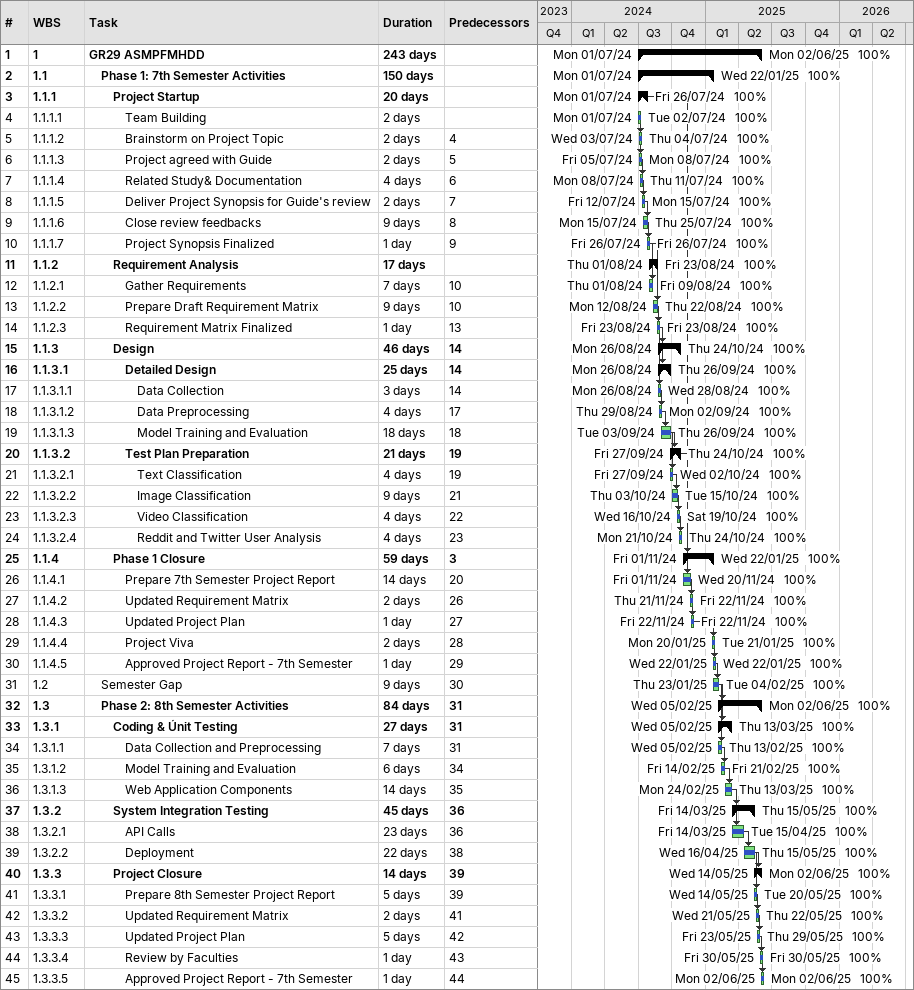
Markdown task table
| ID | WBS | Task | Duration | Start | Finish | Predecessors | % complete |
|---|---|---|---|---|---|---|---|
| 1 | 1 | **GR29 ASMPFMHDD** | 243d | 2024-07-01 | 2025-06-02 |  | 100 |
| 2 | 1.1 | **Phase 1: 7th Semester Activities** | 150d | 2024-07-01 | 2025-01-22 |  | 100 |
| 3 | 1.1.1 | **Project Startup** | 20d | 2024-07-01 | 2024-07-26 |  | 100 |
| 4 | 1.1.1.1 | Team Building | 2d | 2024-07-01 | 2024-07-02 |  | 100 |
| 5 | 1.1.1.2 | Brainstorm on Project Topic | 2d | 2024-07-03 | 2024-07-04 | 4 | 100 |
| 6 | 1.1.1.3 | Project agreed with Guide | 2d | 2024-07-05 | 2024-07-08 | 5 | 100 |
| 7 | 1.1.1.4 | Related Study& Documentation | 4d | 2024-07-08 | 2024-07-11 | 6 | 100 |
| 8 | 1.1.1.5 | Deliver Project Synopsis for Guide's review | 2d | 2024-07-12 | 2024-07-15 | 7 | 100 |
| 9 | 1.1.1.6 | Close review feedbacks | 9d | 2024-07-15 | 2024-07-25 | 8 | 100 |
| 10 | 1.1.1.7 | Project Synopsis Finalized | 1d | 2024-07-26 | 2024-07-26 | 9 | 100 |
| 11 | 1.1.2 | **Requirement Analysis** | 17d | 2024-08-01 | 2024-08-23 |  | 100 |
| 12 | 1.1.2.1 | Gather Requirements | 7d | 2024-08-01 | 2024-08-09 | 10 | 100 |
| 13 | 1.1.2.2 | Prepare Draft Requirement Matrix | 9d | 2024-08-12 | 2024-08-22 | 10 | 100 |
| 14 | 1.1.2.3 | Requirement Matrix Finalized | 1d | 2024-08-23 | 2024-08-23 | 13 | 100 |
| 15 | 1.1.3 | **Design** | 46d | 2024-08-26 | 2024-10-24 | 14 | 100 |
| 16 | 1.1.3.1 | **Detailed Design** | 25d | 2024-08-26 | 2024-09-26 | 14 | 100 |
| 17 | 1.1.3.1.1 | Data Collection | 3d | 2024-08-26 | 2024-08-28 | 14 | 100 |
| 18 | 1.1.3.1.2 | Data Preprocessing | 4d | 2024-08-29 | 2024-09-02 | 17 | 100 |
| 19 | 1.1.3.1.3 | Model Training and Evaluation | 18d | 2024-09-03 | 2024-09-26 | 18 | 100 |
| 20 | 1.1.3.2 | **Test Plan Preparation** | 21d | 2024-09-27 | 2024-10-24 | 19 | 100 |
| 21 | 1.1.3.2.1 | Text Classification | 4d | 2024-09-27 | 2024-10-02 | 19 | 100 |
| 22 | 1.1.3.2.2 | Image Classification | 9d | 2024-10-03 | 2024-10-15 | 21 | 100 |
| 23 | 1.1.3.2.3 | Video Classification | 4d | 2024-10-16 | 2024-10-19 | 22 | 100 |
| 24 | 1.1.3.2.4 | Reddit and Twitter User Analysis | 4d | 2024-10-21 | 2024-10-24 | 23 | 100 |
| 25 | 1.1.4 | **Phase 1 Closure** | 59d | 2024-11-01 | 2025-01-22 | 3 | 100 |
| 26 | 1.1.4.1 | Prepare 7th Semester Project Report | 14d | 2024-11-01 | 2024-11-20 | 20 | 100 |
| 27 | 1.1.4.2 | Updated Requirement Matrix | 2d | 2024-11-21 | 2024-11-22 | 26 | 100 |
| 28 | 1.1.4.3 | Updated Project Plan | 1d | 2024-11-22 | 2024-11-22 | 27 | 100 |
| 29 | 1.1.4.4 | Project Viva | 2d | 2025-01-20 | 2025-01-21 | 28 | 100 |
| 30 | 1.1.4.5 | Approved Project Report - 7th Semester | 1d | 2025-01-22 | 2025-01-22 | 29 | 100 |
| 31 | 1.2 | Semester Gap | 9d | 2025-01-23 | 2025-02-04 | 30 | 100 |
| 32 | 1.3 | **Phase 2: 8th Semester Activities** | 84d | 2025-02-05 | 2025-06-02 | 31 | 100 |
| 33 | 1.3.1 | **Coding & Únit Testing** | 27d | 2025-02-05 | 2025-03-13 | 31 | 100 |
| 34 | 1.3.1.1 | Data Collection and Preprocessing | 7d | 2025-02-05 | 2025-02-13 | 31 | 100 |
| 35 | 1.3.1.2 | Model Training and Evaluation | 6d | 2025-02-14 | 2025-02-21 | 34 | 100 |
| 36 | 1.3.1.3 | Web Application Components | 14d | 2025-02-24 | 2025-03-13 | 35 | 100 |
| 37 | 1.3.2 | **System Integration Testing** | 45d | 2025-03-14 | 2025-05-15 | 36 | 100 |
| 38 | 1.3.2.1 | API Calls | 23d | 2025-03-14 | 2025-04-15 | 36 | 100 |
| 39 | 1.3.2.2 | Deployment | 22d | 2025-04-16 | 2025-05-15 | 38 | 100 |
| 40 | 1.3.3 | **Project Closure** | 14d | 2025-05-14 | 2025-06-02 | 39 | 100 |
| 41 | 1.3.3.1 | Prepare 8th Semester Project Report | 5d | 2025-05-14 | 2025-05-20 | 39 | 100 |
| 42 | 1.3.3.2 | Updated Requirement Matrix | 2d | 2025-05-21 | 2025-05-22 | 41 | 100 |
| 43 | 1.3.3.3 | Updated Project Plan | 5d | 2025-05-23 | 2025-05-29 | 42 | 100 |
| 44 | 1.3.3.4 | Review by Faculties | 1d | 2025-05-30 | 2025-05-30 | 43 | 100 |
| 45 | 1.3.3.5 | Approved Project Report - 7th Semester | 1d | 2025-06-02 | 2025-06-02 | 44 | 100 |
